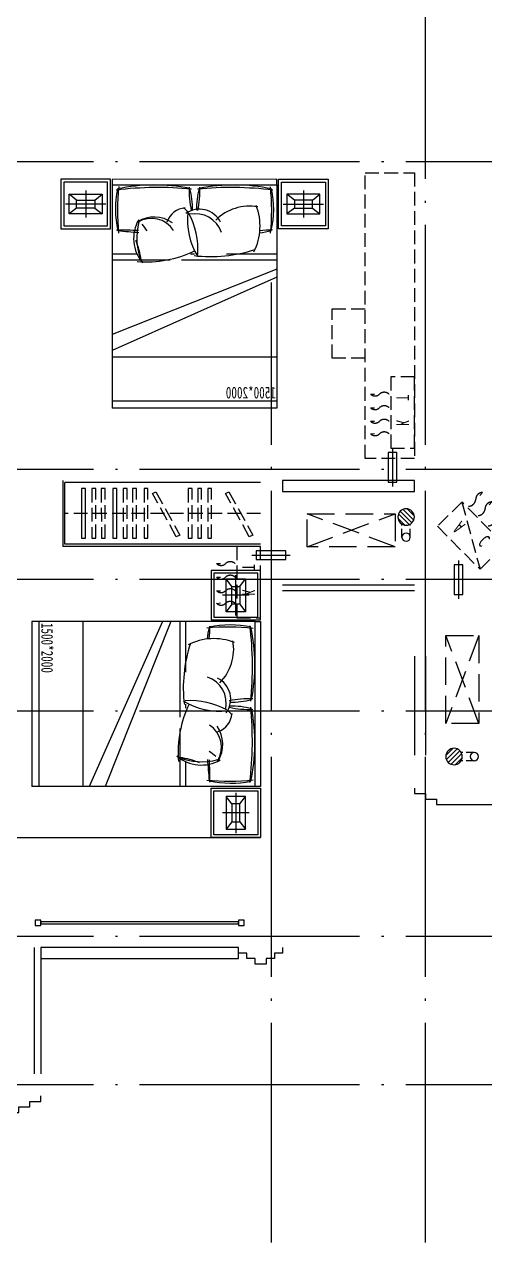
# Model space of a CAD drawing. Extents: x 115549 to 768939, y -502199 to 402497.
# Drawn here: x 213821 to 218007, y 132152 to 143237 of the extents above; entities that cross this region are included whole.
import ezdxf

# ---------------------------------------------------------------- set-up
doc = ezdxf.new("R2010")
doc.units = 0
doc.header["$LTSCALE"] = 1000
doc.header["$MEASUREMENT"] = 0
for name, pattern in [('22#-平立剖面图_t3$0$PM$0$9-L-A1+B1$0$XP-201503-LIANMENG(7F)-L(100)$0$图例-5.1_t3$0$XP-201503-GUIYUAN(26F)-L(100)$0$平面图$0$1-4-RI-7F$0$DASH', [0.35, 0.25, -0.1]), ('22#-平立剖面图_t3$0$PM$0$9-L-A1+B1$0$XP-201503-LIANMENG(7F)-L(100)$0$图例-5.1_t3$0$XP-201503-GUIYUAN(26F)-L(100)$0$平面图$0$5、6、7#楼参照$0$DASH', [0.35, 0.25, -0.1]), ('22#-平立剖面图_t3$0$PM$0$DASH', [0.35, 0.25, -0.1]), ('DASH', [0.35, 0.25, -0.1]), ('DOTE', [2.42, 2, -0.2, 0.02, -0.2])]:
    doc.linetypes.add(name, pattern=pattern)
for name, color, linetype in [('04-家具', 8, 'Continuous'), ('DOTE', 16, 'DOTE'), ('WINDOW', 4, 'Continuous'), ('建筑-厨卫', 6, 'Continuous'), ('建筑-排水', 4, 'Continuous'), ('栏杆', 11, 'Continuous'), ('空调机', 8, 'Continuous'), ('窗口线', 7, 'Continuous'), ('线脚', 163, 'Continuous')]:
    doc.layers.add(name, color=color, linetype=linetype)
doc.styles.add('22#-平立剖面图_t3$0$PM$0$9-L-A1+B1$0$XP-201503-LIANMENG(7F)-L(100)$0$图例-5.1_t3$0$XP-201503-GUIYUAN(26F)-L(100)$0$平面图$0$5、6、7#楼参照$0$CTDI-ST', font='', dxfattribs={"width": 0.7})
doc.styles.add('22#-平立剖面图_t3$0$PM$0$AAD-ST', font='', dxfattribs={"width": 0.7})
doc.styles.get('22#-平立剖面图_t3$0$PM$0$9-L-A1+B1$0$XP-201503-LIANMENG(7F)-L(100)$0$图例-5.1_t3$0$XP-201503-GUIYUAN(26F)-L(100)$0$平面图$0$5、6、7#楼参照$0$CTDI-ST').set_extended_font_data('SimSun')
doc.styles.get('22#-平立剖面图_t3$0$PM$0$AAD-ST').set_extended_font_data('SimSun')

# ---------------------------------------------------------------- blocks, each defined once
blk = doc.blocks.new('sertewtewtwert')
at = {"layer": '04-家具', "ltscale": 0.5}
for p, q in [((79949, 1804), (79499, 1804)), ((79499, 1804), (79499, 1354)), ((79924, 1779), (79524, 1779)), ((79524, 1779), (79524, 1379)), ((79924, 1379), (79924, 1779)), ((79924, 1379), (79924, 1779)), ((79949, 1354), (79949, 1804)), ((79949, 1354), (79949, 1804)), ((81479, 1804), (81929, 1804)), ((81479, 1354), (81479, 1804)), ((81504, 1779), (81904, 1779)), ((81504, 1379), (81504, 1779)), ((81904, 1779), (81904, 1379)), ((81929, 1804), (81929, 1354)), ((79642, 1614), (79574, 1667)), ((79724, 1701), (79724, 1456)), ((79806, 1614), (79874, 1667)), ((79964, 1753), (79964, -279)), ((81464, 1754), (81464, -279)), ((81622, 1614), (81554, 1667)), ((81704, 1701), (81704, 1456)), ((81786, 1614), (81854, 1667)), ((79908, 1578), (79540, 1578)), ((81520, 1578), (81888, 1578)), ((79642, 1541), (79574, 1490)), ((79806, 1541), (79874, 1490)), ((81622, 1541), (81554, 1490)), ((81786, 1541), (81854, 1490)), ((79499, 1354), (79949, 1354)), ((79524, 1379), (79924, 1379)), ((81929, 1354), (81479, 1354)), ((81904, 1379), (81504, 1379)), ((80191, 1122), (79964, 1122)), ((80714, 1122), (80676, 1122)), ((81464, 1122), (81005, 1122)), ((80492, 1069), (79964, 1069)), ((81464, 1069), (80595, 1069)), ((80888, 1069), (80736, 1069)), ((81464, 987), (79964, 391)), ((81464, 912), (79964, 245)), ((79964, 188), (81464, 188)), ((79964, -212), (81464, -212)), ((81464, -279), (79964, -279)), ((79515, -936), (79515, -1536)), ((79535, -1516), (79535, -956)), ((81315, -956), (79535, -956)), ((81315, -1536), (79515, -1536)), ((81315, -1516), (79535, -1516)), ((81315, -1756), (80865, -1756)), ((80865, -1756), (80865, -2206)), ((81315, -2206), (81315, -1756)), ((81290, -1781), (80890, -1781)), ((80890, -1781), (80890, -2181)), ((81052, -1900), (81001, -1832)), ((81090, -2165), (81090, -1798)), ((81125, -1900), (81178, -1832)), ((81290, -2181), (81290, -1781)), ((81212, -1981), (80967, -1981)), ((81052, -2063), (81001, -2131)), ((81125, -2063), (81178, -2131)), ((80865, -2206), (81315, -2206)), ((80890, -2181), (81290, -2181)), ((81265, -2221), (79233, -2221)), ((79233, -2221), (79233, -3721)), ((79300, -3721), (79300, -2221)), ((79700, -3721), (79700, -2221)), ((80423, -2221), (79756, -3721)), ((80498, -2221), (79902, -3721)), ((80581, -2221), (80581, -3090)), ((80633, -2221), (80633, -2680)), ((80581, -2798), (80581, -2949)), ((80633, -2971), (80633, -3009)), ((80581, -3193), (80581, -3721)), ((80633, -3494), (80633, -3721)), ((81265, -3721), (79233, -3721)), ((80865, -3736), (81315, -3736)), ((80865, -4186), (80865, -3736)), ((80865, -3736), (81315, -3736)), ((80890, -3761), (81290, -3761)), ((80890, -4161), (80890, -3761)), ((80890, -3761), (81290, -3761)), ((81290, -3761), (81290, -4161)), ((81315, -3736), (81315, -4186)), ((81052, -3880), (81001, -3812)), ((81090, -3778), (81090, -4145)), ((81125, -3880), (81178, -3812)), ((81212, -3961), (80967, -3961)), ((81052, -4043), (81001, -4111)), ((81125, -4043), (81178, -4111)), ((81315, -4186), (80865, -4186)), ((81290, -4161), (80890, -4161))]:
    blk.add_line(p, q, dxfattribs=at)
at = {"layer": '04-家具', "linetype": '22#-平立剖面图_t3$0$PM$0$DASH', "ltscale": 0.5}
for p, q in [((82265, 1864), (82715, 1864)), ((82265, -736), (82265, 1864)), ((82715, 1864), (82715, -736)), ((81965, 175), (81965, 625)), ((81965, 625), (82265, 625)), ((82265, 175), (81965, 175)), ((82715, -736), (82265, -736)), ((81315, -1236), (79535, -1236))]:
    blk.add_line(p, q, dxfattribs=at)
at = {"layer": '04-家具', "ltscale": 0.5}
for points in [[(79964, 1753), (81464, 1754), (81464, 1804), (79964, 1803), (79964, 1753)], [(81265, -3721), (81265, -2221), (81315, -2221), (81315, -3721), (81265, -3721)]]:
    blk.add_lwpolyline(points, dxfattribs=at)
for points in [[(79874, 1490), (79574, 1490), (79574, 1667), (79874, 1667)], [(81554, 1490), (81854, 1490), (81854, 1667), (81554, 1667)], [(79806, 1541), (79642, 1541), (79642, 1614), (79806, 1614)], [(81622, 1541), (81786, 1541), (81786, 1614), (81622, 1614)], [(79721, -1011), (79686, -1011), (79686, -1461), (79721, -1461)], [(80006, -1011), (79971, -1011), (79971, -1461), (80006, -1461)], [(81001, -2131), (81001, -1832), (81178, -1832), (81178, -2131)], [(81052, -2063), (81052, -1900), (81125, -1900), (81125, -2063)], [(81001, -3812), (81001, -4111), (81178, -4111), (81178, -3812)], [(81052, -3880), (81052, -4043), (81125, -4043), (81125, -3880)]]:
    blk.add_lwpolyline(points, close=True, dxfattribs=at)
at = {"layer": '04-家具', "linetype": '22#-平立剖面图_t3$0$PM$0$DASH', "ltscale": 0.5}
for points in [[(79816, -1011), (79781, -1011), (79781, -1461), (79816, -1461)], [(79901, -1011), (79866, -1011), (79867, -1461), (79902, -1461)], [(80101, -1011), (80066, -1011), (80066, -1461), (80101, -1461)], [(80186, -1011), (80151, -1011), (80151, -1461), (80186, -1461)], [(80290, -1011), (80255, -1011), (80255, -1461), (80290, -1461)], [(80332, -1056), (80363, -1039), (80579, -1434), (80548, -1450)], [(80692, -1011), (80657, -1011), (80657, -1461), (80692, -1461)], [(80778, -1011), (80743, -1011), (80743, -1461), (80778, -1461)], [(80869, -1011), (80834, -1011), (80834, -1461), (80869, -1461)], [(80996, -1056), (81027, -1039), (81243, -1434), (81212, -1450)]]:
    blk.add_lwpolyline(points, close=True, dxfattribs=at)
at = {"layer": '04-家具', "ltscale": 0.5}
for centre, radius, start, end in [((80890, 1533), 896, 168.2576, 192.6835), ((80382, -1376), 3105, 84.3609, 97.0365), ((81977, 1516), 1964, 173.5303, 185.9075), ((80356, 117), 1635, 78.8888, 102.117), ((81431, 1691), 766, 176.8781, 193.0159), ((79940, 1530), 756, 359.3867, 14.6576), ((81488, 1530), 756, 165.3444, 180.6154), ((81046, -1377), 3106, 82.9662, 95.6415), ((79997, 1691), 766, 346.9862, 3.124), ((81072, 117), 1635, 77.8857, 101.1136), ((79452, 1515), 1964, 354.0945, 6.4718), ((80538, 1533), 896, 347.3185, 11.7445), ((81212, 1129), 430, 79.5524, 135.0111), ((80783, 1379), 527, 333.4984, 20.6985), ((80347, 1169), 291, 55.3505, 121.3463), ((80322, 1207), 241, 33.1068, 120.6324), ((80645, 1352), 192, 94.9078, 160.8676), ((80574, 1457), 92.3, 30.1588, 65.1734), ((80759, 1318), 214, 26.1589, 125.834), ((81291, 1435), 642, 173.8129, 211.3468), ((80068, 1168), 677, 355.8513, 28.9555), ((80719, 1236), 255, 19.1668, 101.9598), ((79981, -4315), 5657, 87.7291, 89.772), ((80503, 5893), 4582, 263.9009, 266.3084), ((80501, 1265), 341, 149.8768, 220.734), ((80749, 1269), 560, 164.822, 202.5433), ((79771, 1003), 610, 33.05, 40.0502), ((81208, 2124), 813, 276.9056, 284.5433), ((81434, 254), 1089, 90.5272, 96.691), ((79621, 1003), 610, 6.1472, 23.7029), ((80272, 2075), 1023, 265.5549, 295.6598), ((80865, 2351), 1251, 262.8661, 288.6091), ((81027, -4234), 1964, 83.5282, 95.9055), ((81635, -2478), 813, 165.4567, 173.0944), ((79765, -2251), 1089, 353.309, 359.4728), ((81045, -3147), 896, 78.2555, 102.6815), ((78135, -2639), 3106, 354.3585, 7.0338), ((79628, -2614), 1635, 348.8864, 12.1143), ((81863, -2820), 1251, 161.3909, 187.1339), ((80890, -2903), 527, 69.3015, 116.5016), ((80640, -2473), 430, 314.9889, 10.4476), ((80748, -2966), 255, 348.0402, 70.8332), ((80829, -2927), 214, 324.166, 63.8411), ((81587, -3414), 1023, 154.3402, 184.4451), ((80946, -2394), 642, 238.6532, 276.1871), ((80679, -3617), 677, 61.0445, 94.1487), ((81202, -3689), 766, 86.876, 103.0138), ((81042, -2198), 756, 269.3846, 284.6556), ((81042, -3745), 756, 75.3424, 90.6133), ((80864, -3040), 192, 289.1324, 355.0922), ((80969, -3112), 92.3, 24.8266, 59.8412), ((81202, -2254), 766, 256.9841, 273.1219), ((78135, -3303), 3105, 352.9635, 5.6391), ((79628, -3329), 1635, 347.883, 11.1112), ((80718, -3364), 241, 329.3676, 56.8932), ((80680, -3338), 291, 328.6537, 34.6495), ((80515, -3914), 610, 49.9498, 56.95), ((80776, -3185), 341, 229.266, 300.1232), ((80780, -2936), 560, 247.4567, 285.178), ((80515, -4065), 610, 66.2971, 83.8528), ((85404, -3182), 4582, 183.6916, 186.0991), ((75197, -3704), 5657, 0.228, 2.2709), ((81027, -1709), 1964, 264.0925, 276.4697), ((81045, -2795), 896, 257.3165, 281.7424)]:
    blk.add_arc(centre, radius, start, end, dxfattribs=at)
at = {"layer": '04-家具', "ltscale": 0.5, "style": '22#-平立剖面图_t3$0$PM$0$AAD-ST', "text_generation_flag": 4, "width": 0.7}
blk.add_text('1500*2000', height=106.3, rotation=180, dxfattribs=at).set_placement((81454, -190))
at = {"layer": '04-家具', "ltscale": 0.5, "style": '22#-平立剖面图_t3$0$PM$0$AAD-ST', "width": 0.7}
blk.add_text('1500*2000', height=106.3, rotation=270, dxfattribs=at).set_placement((79321, -2232))
blk = doc.blocks.new('A$C51490333')
at = {"layer": '空调机', "color": 36, "linetype": 'DASH'}
for p, q in [((800, 0), (0, 300)), ((0, 0), (800, 300))]:
    blk.add_line(p, q, dxfattribs=at)
blk.add_lwpolyline([(0, 300), (800, 300), (800, 0), (0, 0)], close=True, dxfattribs=at)
blk = doc.blocks.new('sdfgesrtgwetwertw')
at = {"layer": '空调机', "ltscale": 0.5}
blk.add_line((61783, 25669), (61783, 25319), dxfattribs=at)
blk.add_lwpolyline([(61743, 25359), (61823, 25359), (61823, 25629), (61743, 25629)], close=True, dxfattribs=at)
blk = doc.blocks.new('sertewrtwert')
at = {"layer": '空调机', "linetype": '22#-平立剖面图_t3$0$PM$0$9-L-A1+B1$0$XP-201503-LIANMENG(7F)-L(100)$0$图例-5.1_t3$0$XP-201503-GUIYUAN(26F)-L(100)$0$平面图$0$5、6、7#楼参照$0$DASH', "ltscale": 0.5}
for p, q in [((62051, 26938), (61835, 26938)), ((61835, 26938), (61835, 26288)), ((62051, 26288), (62051, 26938)), ((61835, 26288), (62051, 26288))]:
    blk.add_line(p, q, dxfattribs=at)
at = {"layer": '空调机'}
for p, q in [((61652, 26781), (61686, 26781)), ((61652, 26781), (61668, 26781)), ((61652, 26657), (61686, 26657)), ((61652, 26657), (61668, 26657)), ((61652, 26534), (61686, 26534)), ((61652, 26534), (61668, 26534)), ((61652, 26419), (61686, 26423))]:
    blk.add_line(p, q, dxfattribs=at)
at = {"layer": '空调机', "linetype": '22#-平立剖面图_t3$0$PM$0$9-L-A1+B1$0$XP-201503-LIANMENG(7F)-L(100)$0$图例-5.1_t3$0$XP-201503-GUIYUAN(26F)-L(100)$0$平面图$0$1-4-RI-7F$0$DASH', "ltscale": 150}
for centre, radius, start, end in [((61692, 26821), 56.9, 224.9186, 315.0846), ((61776, 26733), 64.5, 47.7892, 132.214), ((61692, 26697), 56.9, 224.9186, 315.0846), ((61776, 26610), 64.5, 47.7892, 132.214), ((61692, 26574), 56.9, 224.9186, 315.0846), ((61776, 26486), 64.5, 47.7892, 132.214), ((61692, 26460), 56.9, 224.9186, 315.0846), ((61776, 26372), 64.5, 47.7892, 132.214)]:
    blk.add_arc(centre, radius, start, end, dxfattribs=at)
at = {"layer": '空调机', "style": '22#-平立剖面图_t3$0$PM$0$9-L-A1+B1$0$XP-201503-LIANMENG(7F)-L(100)$0$图例-5.1_t3$0$XP-201503-GUIYUAN(26F)-L(100)$0$平面图$0$5、6、7#楼参照$0$CTDI-ST', "text_generation_flag": 4, "width": 0.7}
for s, p in [('T', (61885, 26720)), ('K', (61885, 26491))]:
    blk.add_text(s, height=115, rotation=90.0016, dxfattribs=at).set_placement(p)
blk = doc.blocks.new('sertgwertwer')
at = {"layer": '空调机', "linetype": '22#-平立剖面图_t3$0$PM$0$9-L-A1+B1$0$XP-201503-LIANMENG(7F)-L(100)$0$图例-5.1_t3$0$XP-201503-GUIYUAN(26F)-L(100)$0$平面图$0$5、6、7#楼参照$0$DASH', "ltscale": 0.5}
for p, q in [((64032, 26762), (64057, 26736)), ((64032, 26762), (64044, 26750)), ((64238, 26694), (63849, 26305)), ((63940, 26670), (63965, 26644)), ((63940, 26670), (63952, 26657)), ((64460, 26472), (64238, 26694)), ((63848, 26577), (63873, 26552)), ((63848, 26577), (63860, 26565)), ((63762, 26491), (63790, 26469)), ((63849, 26305), (64460, 26472)), ((64071, 26083), (64460, 26472)), ((63849, 26305), (64071, 26083))]:
    blk.add_line(p, q, dxfattribs=at)
for centre, radius, start, end in [((64092, 26762), 60.2, 179.9166, 270.0826), ((64000, 26670), 60.2, 179.9166, 270.0826), ((63997, 26541), 68.2, 2.7872, 87.212), ((64089, 26633), 68.2, 2.7872, 87.212), ((63908, 26577), 60.2, 179.9166, 270.0826), ((63904, 26449), 68.2, 2.7872, 87.212), ((63822, 26492), 60.2, 179.9166, 270.0826), ((63819, 26363), 68.2, 2.7872, 87.212)]:
    blk.add_arc(centre, radius, start, end, dxfattribs=at)
at = {"layer": '空调机', "linetype": '22#-平立剖面图_t3$0$PM$0$9-L-A1+B1$0$XP-201503-LIANMENG(7F)-L(100)$0$图例-5.1_t3$0$XP-201503-GUIYUAN(26F)-L(100)$0$平面图$0$5、6、7#楼参照$0$DASH', "ltscale": 0.5, "style": '22#-平立剖面图_t3$0$PM$0$9-L-A1+B1$0$XP-201503-LIANMENG(7F)-L(100)$0$图例-5.1_t3$0$XP-201503-GUIYUAN(26F)-L(100)$0$平面图$0$5、6、7#楼参照$0$CTDI-ST', "text_generation_flag": 4, "width": 0.7}
for s, p in [('C', (64139, 26530)), ('A', (64015, 26301))]:
    blk.add_text(s, height=122, rotation=45.0004, dxfattribs=at).set_placement(p)
blk = doc.blocks.new('gadsfdsasfadsfd')
at = {"layer": '建筑-厨卫'}
for p, q in [((689433, 65901), (689497, 65965)), ((689438, 65863), (689535, 65960)), ((689454, 65838), (689560, 65944)), ((689480, 65821), (689577, 65918)), ((689518, 65816), (689582, 65880))]:
    blk.add_line(p, q, dxfattribs=at)
blk.add_circle((689507, 65891), 75, dxfattribs=at)
at = {"layer": '建筑-排水', "linetype": 'DASH', "ltscale": 0.3}
for p, q in [((689470, 65707), (689470, 65826)), ((689545, 65707), (689545, 65826))]:
    blk.add_line(p, q, dxfattribs=at)
at = {"layer": '建筑-排水'}
blk.add_circle((689507, 65707), 37.5, dxfattribs=at)
blk = doc.blocks.new('srtewyetertyertyert')
at = {"layer": '建筑-排水', "xscale": -1}
for p, rotation in [((897509, 30317), 7.646610217015848e-05), ((274328, 783534), 90.00007646610209)]:
    blk.add_blockref('gadsfdsasfadsfd', p, dxfattribs=dict(at, rotation=rotation))

msp = doc.modelspace()

# ---------------------------------------------------------------- linework, layer by layer
at = {"layer": 'DOTE'}
for p, q in [((217469.1, 132152.2), (217469.1, 154836.7)), ((228969.1, 141987.5), (194069.1, 141987.5)), ((216069.1, 132152.1), (216069.1, 140887.5)), ((228969.1, 139187.5), (212069.1, 139187.5)), ((228969.1, 138187.5), (194069.1, 138187.5)), ((228969.1, 136987.5), (194069.1, 136987.5)), ((228969.1, 134937.5), (194069.1, 134937.5)), ((228969.1, 133587.5), (194069.1, 133587.5))]:
    msp.add_line(p, q, dxfattribs=at)
at = {"layer": 'WINDOW'}
msp.add_line((213169.1, 135837.5), (215969.1, 135837.5), dxfattribs=at)
at = {"layer": '栏杆'}
for p, q in [((216169.1, 138137.5), (217369.1, 138137.5)), ((216169.1, 138087.5), (217369.1, 138087.5)), ((217369.1, 137487.5), (217369.1, 136587.5)), ((217469.1, 137487.5), (217469.1, 136587.5))]:
    msp.add_line(p, q, dxfattribs=at)
msp.add_lwpolyline([(213969.1, 135052.5), (213969.1, 135087.5), (213919.1, 135087.5), (213919.1, 135037.5), (213969.1, 135037.5), (213969.1, 135052.5), (215769.1, 135052.5), (215769.1, 135037.5), (215819.1, 135037.5), (215819.1, 135087.5), (215769.1, 135087.5), (215769.1, 135052.5), (215769.1, 135072.5), (213969.1, 135072.5)], close=True, dxfattribs=at)
for points in [[(213909.1, 134837.5), (213909.1, 133687.5)], [(213969.1, 134837.5), (213969.1, 133687.5)]]:
    msp.add_lwpolyline(points, dxfattribs=at)
at = {"layer": '窗口线'}
for points in [[(216169.1, 138987.5), (217369.1, 138987.5), (217369.1, 139087.5), (216169.1, 139087.5)], [(213969.1, 134737.5), (215769.1, 134737.5), (215769.1, 134837.5), (213969.1, 134837.5)]]:
    msp.add_lwpolyline(points, close=True, dxfattribs=at)
at = {"layer": '线脚'}
for points in [[(217369.1, 136287.5), (217369.1, 136237.5), (217469.1, 136237.5), (217469.1, 136187.5), (217569.1, 136187.5), (217569.1, 136137.5), (218169.1, 136137.5), (218169.1, 136187.5), (218269.1, 136187.5), (218269.1, 136237.5), (218369.1, 136237.5), (218369.1, 136287.5)], [(212969.1, 133487.5), (212969.1, 133437.5), (213069.1, 133437.5), (213069.1, 133387.5), (213169.1, 133387.5), (213169.1, 133337.5), (213769.1, 133337.5), (213769.1, 133387.5), (213869.1, 133387.5), (213869.1, 133437.5), (213969.1, 133437.5), (213969.1, 133487.5)]]:
    msp.add_lwpolyline(points, dxfattribs=at)
at = {"layer": '线脚', "ltscale": 0.2}
msp.add_lwpolyline([(216169.1, 134837.5), (216169.1, 134787.5), (216094.1, 134787.5), (216094.1, 134737.5), (216019.1, 134737.5), (216019.1, 134737.5), (216019.1, 134737.5), (216019.1, 134687.5), (215919.1, 134687.5), (215919.1, 134737.5), (215844.1, 134737.5), (215844.1, 134787.5), (215769.1, 134787.5), (215769.1, 134837.5)], dxfattribs=at)

# ---------------------------------------------------------------- block references
at = {"layer": '04-家具'}
msp.add_blockref('sertewtewtwert', (134654.3, 140023.9), dxfattribs=at)
at = {"layer": '建筑-排水'}
msp.add_blockref('srtewyetertyertyert', (9290.7, 42548.1), dxfattribs=at)
at = {"layer": '空调机', "linetype": '22#-平立剖面图_t3$0$PM$0$9-L-A1+B1$0$XP-201503-LIANMENG(7F)-L(100)$0$图例-5.1_t3$0$XP-201503-GUIYUAN(26F)-L(100)$0$平面图$0$5、6、7#楼参照$0$DASH', "ltscale": 0.5}
for name, p in [('sertewrtwert', (155317.9, 113092.1)), ('sdfgesrtgwetwertw', (155386.1, 113713.3)), ('sertewrtwert', (153917.9, 111549.9)), ('sdfgesrtgwetwertw', (155986, 112691.3))]:
    msp.add_blockref(name, p, dxfattribs=at)
for name, p, rotation in [('sertgwertwer', (191718.3, 202832), 269.7995174638382), ('sdfgesrtgwetwertw', (241557.7, 76624.4), 90)]:
    msp.add_blockref(name, p, dxfattribs=dict(at, rotation=rotation))
at = {"layer": '空调机'}
msp.add_blockref('A$C51490333', (216392, 138483.6), dxfattribs=at)
at = {"layer": '空调机', "rotation": 90.00000000000001}
msp.add_blockref('A$C51490333', (217954.1, 136876.2), dxfattribs=at)

doc.saveas('drawing.dxf')
